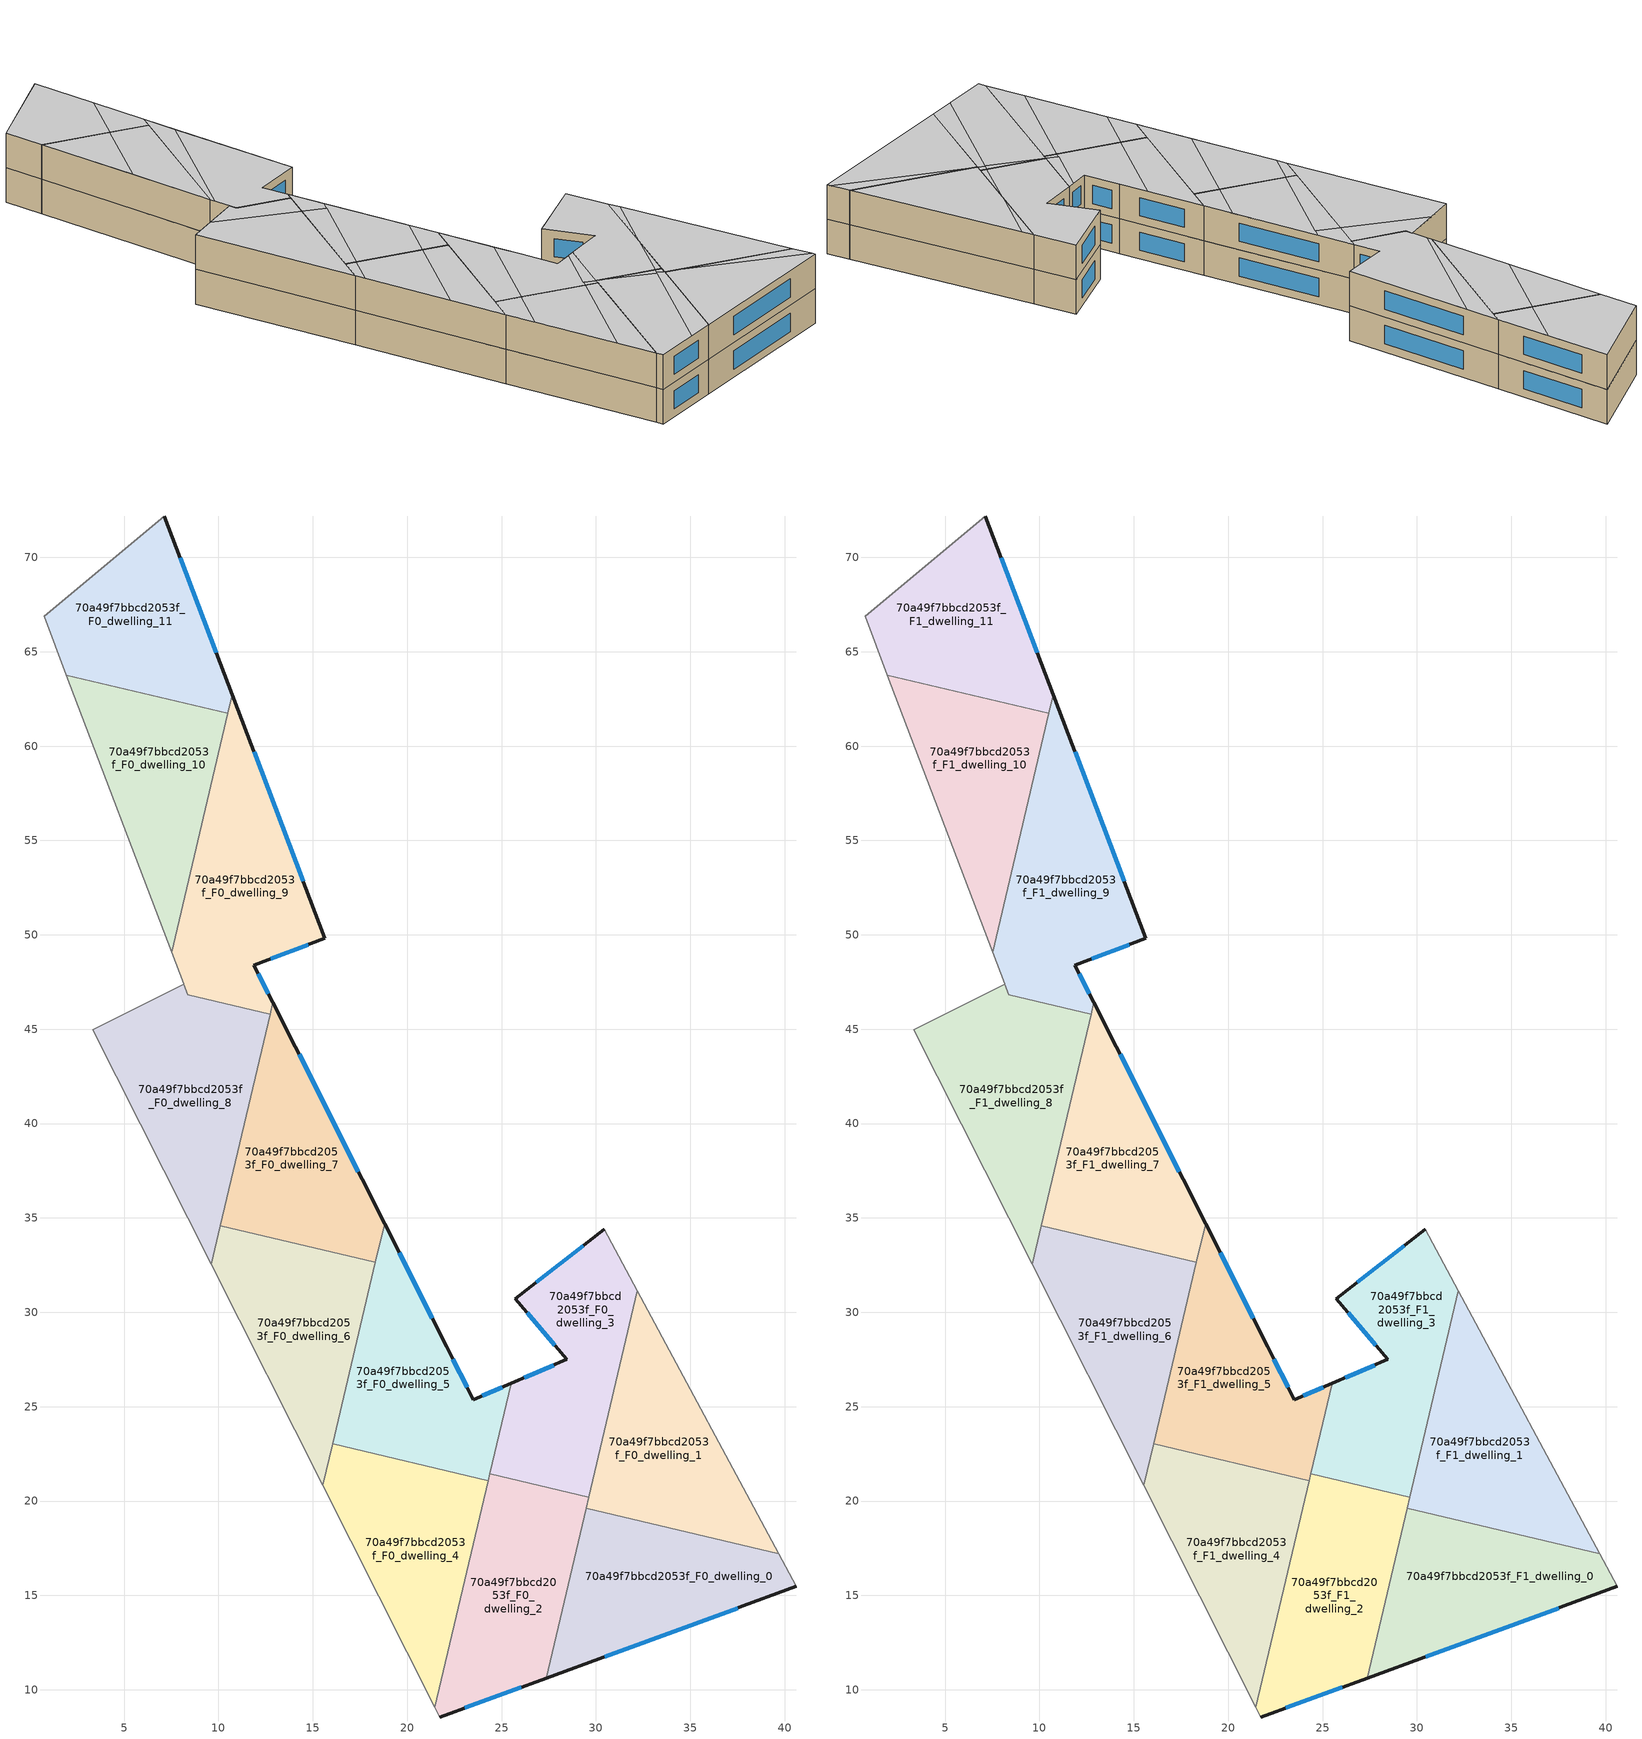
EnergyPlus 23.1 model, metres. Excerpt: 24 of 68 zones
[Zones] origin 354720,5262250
70a49f7bbcd2053f_F0_dwelling_0
 floor ground (EU_floor_Construction): 39.68,17.2 40.61,15.47 27.36,10.62 29.48,19.61 z0
 wall outside (EU_wall_Construction): 27.36,10.62 40.61,15.47 z0:3
 wall adiabatic (EU_wall_Construction): 40.61,15.47 39.68,17.2 z0:3
 wall to 70a49f7bbcd2053f_F0_dwelling_1 (EU_wall_Construction): 39.68,17.2 29.48,19.61 z0:3
 wall to 70a49f7bbcd2053f_F0_dwelling_2 (EU_wall_Construction): 29.48,19.61 27.36,10.62 z0:3
 window (EU_Window_Construction): 30.47,11.76 37.5,14.33 z0.7:2.3
70a49f7bbcd2053f_F0_dwelling_1
 floor ground (EU_floor_Construction): 32.2,31.14 39.68,17.2 29.48,19.61 z0
 wall adiabatic (EU_wall_Construction): 39.68,17.2 32.2,31.14 z0:3
 wall to 70a49f7bbcd2053f_F0_dwelling_3 (EU_wall_Construction): 32.2,31.14 29.62,20.2 z0:3
 wall to 70a49f7bbcd2053f_F0_dwelling_2 (EU_wall_Construction): 29.62,20.2 29.48,19.61 z0:3
70a49f7bbcd2053f_F0_dwelling_10
 floor ground (EU_floor_Construction): 10.5,61.75 7.52,49.08 1.95,63.76 z0
 wall to 70a49f7bbcd2053f_F0_dwelling_11 (EU_wall_Construction): 10.5,61.75 1.95,63.76 z0:3
 wall adiabatic (EU_wall_Construction): 1.95,63.76 7.52,49.08 z0:3
 wall to 70a49f7bbcd2053f_F0_dwelling_9 (EU_wall_Construction): 7.52,49.08 10.5,61.75 z0:3
70a49f7bbcd2053f_F0_dwelling_11
 floor ground (EU_floor_Construction): 7.13,72.19 10.73,62.72 10.5,61.75 1.95,63.76 0.77,66.87 z0
 wall outside (EU_wall_Construction): 10.73,62.72 7.13,72.19 z0:3
 wall adiabatic (EU_wall_Construction): 7.13,72.19 0.77,66.87 1.95,63.76 z0:3
 wall to 70a49f7bbcd2053f_F0_dwelling_9 (EU_wall_Construction): 10.5,61.75 10.73,62.72 z0:3
 window (EU_Window_Construction): 9.88,64.95 7.98,69.97 z0.7:2.3
70a49f7bbcd2053f_F0_dwelling_2
 floor ground (EU_floor_Construction): 29.62,20.2 27.36,10.62 21.73,8.56 21.46,9.08 24.38,21.44 z0
 wall outside (EU_wall_Construction): 21.73,8.56 27.36,10.62 z0:3
 wall adiabatic (EU_wall_Construction): 21.46,9.08 21.73,8.56 z0:3
 wall to 70a49f7bbcd2053f_F0_dwelling_3 (EU_wall_Construction): 29.62,20.2 24.38,21.44 z0:3
 wall to 70a49f7bbcd2053f_F0_dwelling_4 (EU_wall_Construction): 24.29,21.09 21.46,9.08 z0:3
 wall to 70a49f7bbcd2053f_F0_dwelling_5 (EU_wall_Construction): 24.38,21.44 24.29,21.09 z0:3
 window (EU_Window_Construction): 23.05,9.04 26.04,10.13 z0.7:2.3
70a49f7bbcd2053f_F0_dwelling_3
 floor ground (EU_floor_Construction): 30.45,34.39 32.2,31.14 29.62,20.2 24.38,21.44 25.51,26.24 28.45,27.5 25.72,30.73 z0
 wall outside (EU_wall_Construction): 30.45,34.39 25.72,30.73 28.45,27.5 25.51,26.24 z0:3
 wall adiabatic (EU_wall_Construction): 32.2,31.14 30.45,34.39 z0:3
 wall to 70a49f7bbcd2053f_F0_dwelling_5 (EU_wall_Construction): 25.51,26.24 24.38,21.44 z0:3
 window (EU_Window_Construction): 27.76,27.21 26.2,26.53 / 26.36,29.97 27.81,28.26 / 29.34,33.53 26.83,31.59 z0.7:2.3
70a49f7bbcd2053f_F0_dwelling_4
 floor ground (EU_floor_Construction): 24.29,21.09 21.46,9.08 15.53,20.83 16.05,23.03 z0
 wall to 70a49f7bbcd2053f_F0_dwelling_5 (EU_wall_Construction): 24.29,21.09 16.05,23.03 z0:3
 wall adiabatic (EU_wall_Construction): 15.53,20.83 21.46,9.08 z0:3
 wall to 70a49f7bbcd2053f_F0_dwelling_6 (EU_wall_Construction): 16.05,23.03 15.53,20.83 z0:3
70a49f7bbcd2053f_F0_dwelling_5
 floor ground (EU_floor_Construction): 18.8,34.7 22.1,28.16 23.5,25.37 25.51,26.24 24.29,21.09 16.05,23.03 z0
 wall outside (EU_wall_Construction): 25.51,26.24 23.5,25.37 22.1,28.16 18.8,34.7 z0:3
 wall to 70a49f7bbcd2053f_F0_dwelling_6 (EU_wall_Construction): 18.31,32.65 16.05,23.03 z0:3
 wall to 70a49f7bbcd2053f_F0_dwelling_7 (EU_wall_Construction): 18.8,34.7 18.31,32.65 z0:3
 window (EU_Window_Construction): 23.17,26.03 22.42,27.51 / 25.03,26.03 23.97,25.57 / 21.32,29.7 19.57,33.16 z0.7:2.3
70a49f7bbcd2053f_F0_dwelling_6
 floor ground (EU_floor_Construction): 18.31,32.65 15.53,20.83 9.61,32.55 10.09,34.59 z0
 wall to 70a49f7bbcd2053f_F0_dwelling_7 (EU_wall_Construction): 18.31,32.65 10.09,34.59 z0:3
 wall adiabatic (EU_wall_Construction): 9.61,32.55 15.53,20.83 z0:3
 wall to 70a49f7bbcd2053f_F0_dwelling_8 (EU_wall_Construction): 10.09,34.59 9.61,32.55 z0:3
70a49f7bbcd2053f_F0_dwelling_7
 floor ground (EU_floor_Construction): 12.88,46.42 18.8,34.7 18.31,32.65 10.09,34.59 z0
 wall outside (EU_wall_Construction): 18.8,34.7 12.88,46.42 z0:3
 wall to 70a49f7bbcd2053f_F0_dwelling_8 (EU_wall_Construction): 12.73,45.8 10.09,34.59 z0:3
 wall to 70a49f7bbcd2053f_F0_dwelling_9 (EU_wall_Construction): 12.88,46.42 12.73,45.8 z0:3
 window (EU_Window_Construction): 17.41,37.45 14.27,43.66 z0.7:2.3
70a49f7bbcd2053f_F0_dwelling_8
 floor ground (EU_floor_Construction): 12.73,45.8 9.61,32.55 3.33,44.98 8.16,47.39 8.37,46.83 z0
 wall adiabatic (EU_wall_Construction): 8.16,47.39 3.33,44.98 9.61,32.55 z0:3
 wall to 70a49f7bbcd2053f_F0_dwelling_9 (EU_wall_Construction): 8.37,46.83 8.16,47.39 / 12.73,45.8 8.38,46.83 z0:3
70a49f7bbcd2053f_F0_dwelling_9
 floor ground (EU_floor_Construction): 10.73,62.72 15.63,49.82 11.88,48.4 12.88,46.42 12.73,45.8 8.38,46.83 7.52,49.08 z0
 wall outside (EU_wall_Construction): 12.88,46.42 11.88,48.4 15.63,49.82 10.73,62.72 z0:3
 wall adiabatic (EU_wall_Construction): 7.52,49.08 8.16,47.4 z0:3
 window (EU_Window_Construction): 14.48,52.85 11.88,59.69 / 12.76,48.73 14.75,49.49 / 12.64,46.88 12.11,47.93 z0.7:2.3
70a49f7bbcd2053f_F1_dwelling_0
 floor to 70a49f7bbcd2053f_F0_dwelling_0 (EU_floor_Construction): 39.68,17.2 40.61,15.47 27.36,10.62 29.48,19.61 z3
 wall outside (EU_wall_Construction): 27.36,10.62 40.61,15.47 z3:6
 wall adiabatic (EU_wall_Construction): 40.61,15.47 39.68,17.2 z3:6
 wall to 70a49f7bbcd2053f_F1_dwelling_1 (EU_wall_Construction): 39.68,17.2 29.48,19.61 z3:6
 wall to 70a49f7bbcd2053f_F1_dwelling_2 (EU_wall_Construction): 29.48,19.61 27.36,10.62 z3:6
 window (EU_Window_Construction): 30.47,11.76 37.5,14.33 z3.7:5.3
 ceiling to 70a49f7bbcd2053f_F2_dwelling_0 (EU_floor_Construction): 40.61,15.47 40.5,15.69 30.15,19.45 29.48,19.61 27.36,10.62 z6
 ceiling to 70a49f7bbcd2053f_F2_dwelling_1 (EU_floor_Construction): 40.5,15.69 39.68,17.2 30.15,19.45 z6
70a49f7bbcd2053f_F1_dwelling_1
 floor to 70a49f7bbcd2053f_F0_dwelling_1 (EU_floor_Construction): 32.2,31.14 39.68,17.2 29.48,19.61 z3
 wall adiabatic (EU_wall_Construction): 39.68,17.2 32.2,31.14 z3:6
 wall to 70a49f7bbcd2053f_F1_dwelling_3 (EU_wall_Construction): 32.2,31.14 29.62,20.2 z3:6
 wall to 70a49f7bbcd2053f_F1_dwelling_2 (EU_wall_Construction): 29.62,20.2 29.48,19.61 z3:6
 ceiling to 70a49f7bbcd2053f_F2_dwelling_1 (EU_floor_Construction): 39.68,17.2 32.68,30.24 30.7,24.79 29.5,19.69 30.15,19.45 z6
 ceiling adiabatic (EU_roof_Construction): 30.7,24.79 32.68,30.24 32.2,31.14 z6
 ceiling to 70a49f7bbcd2053f_F2_dwelling_0 (EU_floor_Construction): 30.15,19.45 29.5,19.69 29.48,19.61 z6
70a49f7bbcd2053f_F1_dwelling_10
 floor to 70a49f7bbcd2053f_F0_dwelling_10 (EU_floor_Construction): 10.5,61.75 7.52,49.08 1.95,63.76 z3
 wall to 70a49f7bbcd2053f_F1_dwelling_11 (EU_wall_Construction): 10.5,61.75 1.95,63.76 z3:6
 wall adiabatic (EU_wall_Construction): 1.95,63.76 7.52,49.08 z3:6
 wall to 70a49f7bbcd2053f_F1_dwelling_9 (EU_wall_Construction): 7.52,49.08 10.5,61.75 z3:6
 ceiling to 70a49f7bbcd2053f_F2_dwelling_9 (EU_floor_Construction): 7.52,49.08 10.5,61.75 7.39,62.48 4.97,55.8 z6
 ceiling to 70a49f7bbcd2053f_F2_dwelling_10 (EU_floor_Construction): 4.97,55.8 7.39,62.48 1.95,63.76 z6
70a49f7bbcd2053f_F1_dwelling_11
 floor to 70a49f7bbcd2053f_F0_dwelling_11 (EU_floor_Construction): 7.13,72.19 10.73,62.72 10.5,61.75 1.95,63.76 0.77,66.87 z3
 wall outside (EU_wall_Construction): 10.73,62.72 7.13,72.19 z3:6
 wall adiabatic (EU_wall_Construction): 7.13,72.19 0.77,66.87 1.95,63.76 z3:6
 wall to 70a49f7bbcd2053f_F1_dwelling_9 (EU_wall_Construction): 10.5,61.75 10.73,62.72 z3:6
 window (EU_Window_Construction): 9.88,64.95 7.98,69.97 z3.7:5.3
 ceiling to 70a49f7bbcd2053f_F2_dwelling_10 (EU_floor_Construction): 7.39,62.48 9.07,67.1 7.13,72.19 0.77,66.87 1.95,63.76 z6
 ceiling to 70a49f7bbcd2053f_F2_dwelling_9 (EU_floor_Construction): 10.5,61.75 10.73,62.72 9.07,67.1 7.39,62.48 z6
70a49f7bbcd2053f_F1_dwelling_2
 floor to 70a49f7bbcd2053f_F0_dwelling_2 (EU_floor_Construction): 29.62,20.2 27.36,10.62 21.73,8.56 21.46,9.08 24.38,21.44 z3
 wall outside (EU_wall_Construction): 21.73,8.56 27.36,10.62 z3:6
 wall adiabatic (EU_wall_Construction): 21.46,9.08 21.73,8.56 z3:6
 wall to 70a49f7bbcd2053f_F1_dwelling_3 (EU_wall_Construction): 29.62,20.2 24.38,21.44 z3:6
 wall to 70a49f7bbcd2053f_F1_dwelling_4 (EU_wall_Construction): 24.29,21.09 21.46,9.08 z3:6
 wall to 70a49f7bbcd2053f_F1_dwelling_5 (EU_wall_Construction): 24.38,21.44 24.29,21.09 z3:6
 window (EU_Window_Construction): 23.05,9.04 26.04,10.13 z3.7:5.3
 ceiling to 70a49f7bbcd2053f_F2_dwelling_2 (EU_floor_Construction): 25.28,9.86 28.89,19.8 24.39,21.44 24.38,21.44 21.46,9.08 21.73,8.56 21.83,8.59 z6
 ceiling to 70a49f7bbcd2053f_F2_dwelling_0 (EU_floor_Construction): 27.36,10.62 29.5,19.69 28.92,19.9 28.89,19.8 25.28,9.86 z6
 ceiling to 70a49f7bbcd2053f_F2_dwelling_1 (EU_floor_Construction): 29.5,19.69 29.62,20.2 29.08,20.33 28.92,19.9 z6
 ceiling to 70a49f7bbcd2053f_F2_dwelling_3 (EU_floor_Construction): 28.92,19.9 29.08,20.33 24.39,21.44 28.89,19.8 z6
70a49f7bbcd2053f_F1_dwelling_3
 floor to 70a49f7bbcd2053f_F0_dwelling_3 (EU_floor_Construction): 30.45,34.39 32.2,31.14 29.62,20.2 24.38,21.44 25.51,26.24 28.45,27.5 25.72,30.73 z3
 wall outside (EU_wall_Construction): 30.45,34.39 25.72,30.73 28.45,27.5 25.51,26.24 z3:6
 wall adiabatic (EU_wall_Construction): 32.2,31.14 30.45,34.39 z3:6
 wall to 70a49f7bbcd2053f_F1_dwelling_5 (EU_wall_Construction): 25.51,26.24 24.38,21.44 z3:6
 window (EU_Window_Construction): 27.76,27.21 26.2,26.53 / 26.36,29.97 27.81,28.26 / 29.34,33.53 26.83,31.59 z3.7:5.3
 ceiling to 70a49f7bbcd2053f_F2_dwelling_3 (EU_floor_Construction): 29.08,20.33 30.7,24.79 32.2,31.14 30.45,34.39 25.72,30.73 28.45,27.5 25.51,26.24 24.38,21.44 24.39,21.44 z6
 ceiling to 70a49f7bbcd2053f_F2_dwelling_1 (EU_floor_Construction): 29.62,20.2 30.7,24.79 29.08,20.33 z6
70a49f7bbcd2053f_F1_dwelling_4
 floor to 70a49f7bbcd2053f_F0_dwelling_4 (EU_floor_Construction): 24.29,21.09 21.46,9.08 15.53,20.83 16.05,23.03 z3
 wall to 70a49f7bbcd2053f_F1_dwelling_5 (EU_wall_Construction): 24.29,21.09 16.05,23.03 z3:6
 wall adiabatic (EU_wall_Construction): 15.53,20.83 21.46,9.08 z3:6
 wall to 70a49f7bbcd2053f_F1_dwelling_6 (EU_wall_Construction): 16.05,23.03 15.53,20.83 z3:6
 ceiling to 70a49f7bbcd2053f_F2_dwelling_4 (EU_floor_Construction): 19.91,12.15 23.25,21.33 18.13,22.54 16.68,18.55 z6
 ceiling to 70a49f7bbcd2053f_F2_dwelling_2 (EU_floor_Construction): 21.46,9.08 24.29,21.09 23.25,21.33 19.91,12.15 z6
 ceiling to 70a49f7bbcd2053f_F2_dwelling_5 (EU_floor_Construction): 16.68,18.55 18.13,22.54 16.05,23.03 15.53,20.83 z6
70a49f7bbcd2053f_F1_dwelling_5
 floor to 70a49f7bbcd2053f_F0_dwelling_5 (EU_floor_Construction): 18.8,34.7 22.1,28.16 23.5,25.37 25.51,26.24 24.29,21.09 16.05,23.03 z3
 wall outside (EU_wall_Construction): 25.51,26.24 23.5,25.37 22.1,28.16 18.8,34.7 z3:6
 wall to 70a49f7bbcd2053f_F1_dwelling_6 (EU_wall_Construction): 18.31,32.65 16.05,23.03 z3:6
 wall to 70a49f7bbcd2053f_F1_dwelling_7 (EU_wall_Construction): 18.8,34.7 18.31,32.65 z3:6
 window (EU_Window_Construction): 23.17,26.03 22.42,27.51 / 25.03,26.03 23.97,25.57 / 21.32,29.7 19.57,33.16 z3.7:5.3
 ceiling to 70a49f7bbcd2053f_F2_dwelling_5 (EU_floor_Construction): 18.13,22.54 20.98,30.38 18.8,34.7 16.05,23.03 z6
 ceiling to 70a49f7bbcd2053f_F2_dwelling_3 (EU_floor_Construction): 24.38,21.44 25.51,26.24 24.94,25.99 23.41,21.79 z6
 ceiling to 70a49f7bbcd2053f_F2_dwelling_4 (EU_floor_Construction): 23.25,21.33 24.94,25.99 23.5,25.37 22.1,28.16 20.98,30.38 18.13,22.54 z6
 ceiling to 70a49f7bbcd2053f_F2_dwelling_2 (EU_floor_Construction): 24.29,21.09 24.38,21.44 23.41,21.79 23.25,21.33 z6
70a49f7bbcd2053f_F1_dwelling_6
 floor to 70a49f7bbcd2053f_F0_dwelling_6 (EU_floor_Construction): 18.31,32.65 15.53,20.83 9.61,32.55 10.09,34.59 z3
 wall to 70a49f7bbcd2053f_F1_dwelling_7 (EU_wall_Construction): 18.31,32.65 10.09,34.59 z3:6
 wall adiabatic (EU_wall_Construction): 9.61,32.55 15.53,20.83 z3:6
 wall to 70a49f7bbcd2053f_F1_dwelling_8 (EU_wall_Construction): 10.09,34.59 9.61,32.55 z3:6
 ceiling to 70a49f7bbcd2053f_F2_dwelling_6 (EU_floor_Construction): 13.35,25.15 16.25,33.14 10.97,34.38 10.01,31.74 z6
 ceiling to 70a49f7bbcd2053f_F2_dwelling_5 (EU_floor_Construction): 15.53,20.83 18.31,32.65 16.25,33.14 13.35,25.15 z6
 ceiling to 70a49f7bbcd2053f_F2_dwelling_7 (EU_floor_Construction): 10.01,31.74 10.97,34.38 10.09,34.59 9.61,32.55 z6
70a49f7bbcd2053f_F1_dwelling_7
 floor to 70a49f7bbcd2053f_F0_dwelling_7 (EU_floor_Construction): 12.88,46.42 18.8,34.7 18.31,32.65 10.09,34.59 z3
 wall outside (EU_wall_Construction): 18.8,34.7 12.88,46.42 z3:6
 wall to 70a49f7bbcd2053f_F1_dwelling_8 (EU_wall_Construction): 12.73,45.8 10.09,34.59 z3:6
 wall to 70a49f7bbcd2053f_F1_dwelling_9 (EU_wall_Construction): 12.88,46.42 12.73,45.8 z3:6
 window (EU_Window_Construction): 17.41,37.45 14.27,43.66 z3.7:5.3
 ceiling to 70a49f7bbcd2053f_F2_dwelling_7 (EU_floor_Construction): 10.97,34.38 14.06,42.88 12.2,43.55 10.09,34.59 z6
 ceiling to 70a49f7bbcd2053f_F2_dwelling_6 (EU_floor_Construction): 16.25,33.14 17.64,36.98 14.31,43.58 10.97,34.38 z6
 ceiling to 70a49f7bbcd2053f_F2_dwelling_8 (EU_floor_Construction): 14.06,42.88 14.31,43.58 12.88,46.42 12.2,43.55 z6
 ceiling to 70a49f7bbcd2053f_F2_dwelling_5 (EU_floor_Construction): 18.31,32.65 18.8,34.7 17.64,36.98 16.25,33.14 z6
70a49f7bbcd2053f_F1_dwelling_8
 floor to 70a49f7bbcd2053f_F0_dwelling_8 (EU_floor_Construction): 12.73,45.8 9.61,32.55 3.33,44.98 8.16,47.39 8.37,46.83 z3
 wall adiabatic (EU_wall_Construction): 8.16,47.39 3.33,44.98 9.61,32.55 z3:6
 wall to 70a49f7bbcd2053f_F1_dwelling_9 (EU_wall_Construction): 8.37,46.83 8.16,47.39 / 12.73,45.8 8.38,46.83 z3:6
 ceiling to 70a49f7bbcd2053f_F2_dwelling_8 (EU_floor_Construction): 12.2,43.55 12.73,45.8 8.37,46.83 8.16,47.39 5.41,46.02 z6
 ceiling to 70a49f7bbcd2053f_F2_dwelling_7 (EU_floor_Construction): 9.61,32.55 12.2,43.55 5.41,46.02 3.33,44.98 z6
70a49f7bbcd2053f_F1_dwelling_9
 floor to 70a49f7bbcd2053f_F0_dwelling_9 (EU_floor_Construction): 10.73,62.72 15.63,49.82 11.88,48.4 12.88,46.42 12.73,45.8 8.37,46.83 8.16,47.4 7.52,49.08 z3
 wall outside (EU_wall_Construction): 12.88,46.42 11.88,48.4 15.63,49.82 10.73,62.72 z3:6
 wall adiabatic (EU_wall_Construction): 7.52,49.08 8.16,47.4 z3:6
 window (EU_Window_Construction): 14.48,52.85 11.88,59.69 / 12.76,48.73 14.75,49.49 / 12.64,46.88 12.11,47.93 z3.7:5.3
 ceiling to 70a49f7bbcd2053f_F2_dwelling_8 (EU_floor_Construction): 12.88,46.42 11.88,48.4 15.63,49.82 11.78,59.97 7.67,48.67 8.37,46.83 12.73,45.8 z6
 ceiling to 70a49f7bbcd2053f_F2_dwelling_9 (EU_floor_Construction): 7.67,48.67 11.78,59.97 10.73,62.72 7.52,49.08 z6
[Building]
EU S2 Campaign: North Axis=0; Terrain=City; Solar Distribution=FullExterior
[Site:Location]
Budapest.Ferenc.Liszt.Intl.AP: Latitude=47.437; Longitude=19.256; Time Zone=1; Elevation=185
[SizingPeriod:WeatherFileDays]
AnnualSizingPeriod: Begin Month=1; Begin Day of Month=1; End Month=12; End Day of Month=31; Day of Week for Start Day=Monday; Use Weather File Daylight Saving Period=No; Use Weather File Rain and Snow Indicators=No
[MATERIAL]
EU_InternalMass_Material: Roughness=MediumRough; Thickness=0.1; Conductivity=1; Density=1800; Specific Heat=900; Thermal Absorptance=0.9; Solar Absorptance=0.7; Visible Absorptance=0.7
[MATERIAL:NOMASS] Roughness=MediumRough; Thermal Absorptance=0.9; Solar Absorptance=0.7; Visible Absorptance=0.7
Name | Thermal Resistance
EU_wall_NoMass | 0.832559
EU_roof_NoMass | 1.39638
EU_floor_NoMass | 0.872794
[WINDOWMATERIAL:SIMPLEGLAZINGSYSTEM]
EU_Window_SimpleGlazing: UFactor=2.79869; Solar Heat Gain Coefficient=0.75; Visible Transmittance=0.75
[CONSTRUCTION]
EU_wall_Construction: EU_wall_NoMass
EU_roof_Construction: EU_roof_NoMass
EU_floor_Construction: EU_floor_NoMass
EU_Window_Construction: EU_Window_SimpleGlazing
EU_InternalMass_Construction: EU_InternalMass_Material
[ZONE] Type=1; Multiplier=1; Ceiling Height=autocalculate; Floor Area=autocalculate; Part of Total Floor Area=Yes
Name | Volume
70a49f7bbcd2053f_F0_dwelling_0; 70a49f7bbcd2053f_F1_dwelling_0 | 186.454
70a49f7bbcd2053f_F0_dwelling_1; 70a49f7bbcd2053f_F1_dwelling_1 | 186.41
70a49f7bbcd2053f_F0_dwelling_10; 70a49f7bbcd2053f_F1_dwelling_10 | 171.517
70a49f7bbcd2053f_F0_dwelling_11; 70a49f7bbcd2053f_F1_dwelling_11 | 171.504
70a49f7bbcd2053f_F0_dwelling_2; 70a49f7bbcd2053f_F1_dwelling_2 | 187.445
70a49f7bbcd2053f_F0_dwelling_3; 70a49f7bbcd2053f_F1_dwelling_3 | 187.424
70a49f7bbcd2053f_F0_dwelling_4; 70a49f7bbcd2053f_F1_dwelling_4 | 185.422
70a49f7bbcd2053f_F0_dwelling_5; 70a49f7bbcd2053f_F1_dwelling_5 | 185.415
70a49f7bbcd2053f_F0_dwelling_6; 70a49f7bbcd2053f_F1_dwelling_6 | 180.577
70a49f7bbcd2053f_F0_dwelling_7; 70a49f7bbcd2053f_F1_dwelling_7 | 180.609
70a49f7bbcd2053f_F0_dwelling_8; 70a49f7bbcd2053f_F1_dwelling_8 | 207.885
70a49f7bbcd2053f_F0_dwelling_9 | 206.482
70a49f7bbcd2053f_F1_dwelling_9 | 206.502
[INTERNALMASS] Construction=EU_InternalMass_Construction
Name | Zone or ZoneList | Surface Area
70a49f7bbcd2053f_F0_dwelling_0_EU_InternalMass | 70a49f7bbcd2053f_F0_dwelling_0 | 62.1493
70a49f7bbcd2053f_F0_dwelling_1_EU_InternalMass | 70a49f7bbcd2053f_F0_dwelling_1 | 62.1409
70a49f7bbcd2053f_F0_dwelling_2_EU_InternalMass | 70a49f7bbcd2053f_F0_dwelling_2 | 62.4812
70a49f7bbcd2053f_F0_dwelling_3_EU_InternalMass | 70a49f7bbcd2053f_F0_dwelling_3 | 62.474
70a49f7bbcd2053f_F0_dwelling_4_EU_InternalMass | 70a49f7bbcd2053f_F0_dwelling_4 | 61.804
70a49f7bbcd2053f_F0_dwelling_5_EU_InternalMass | 70a49f7bbcd2053f_F0_dwelling_5 | 61.8048
70a49f7bbcd2053f_F0_dwelling_6_EU_InternalMass | 70a49f7bbcd2053f_F0_dwelling_6 | 60.1925
70a49f7bbcd2053f_F0_dwelling_7_EU_InternalMass | 70a49f7bbcd2053f_F0_dwelling_7 | 60.1997
70a49f7bbcd2053f_F0_dwelling_8_EU_InternalMass | 70a49f7bbcd2053f_F0_dwelling_8 | 69.2953
70a49f7bbcd2053f_F0_dwelling_9_EU_InternalMass | 70a49f7bbcd2053f_F0_dwelling_9 | 68.8313
70a49f7bbcd2053f_F0_dwelling_10_EU_InternalMass | 70a49f7bbcd2053f_F0_dwelling_10 | 57.1684
70a49f7bbcd2053f_F0_dwelling_11_EU_InternalMass | 70a49f7bbcd2053f_F0_dwelling_11 | 57.1655
70a49f7bbcd2053f_F1_dwelling_0_EU_InternalMass | 70a49f7bbcd2053f_F1_dwelling_0 | 62.1493
70a49f7bbcd2053f_F1_dwelling_1_EU_InternalMass | 70a49f7bbcd2053f_F1_dwelling_1 | 62.1409
70a49f7bbcd2053f_F1_dwelling_2_EU_InternalMass | 70a49f7bbcd2053f_F1_dwelling_2 | 62.4812
70a49f7bbcd2053f_F1_dwelling_3_EU_InternalMass | 70a49f7bbcd2053f_F1_dwelling_3 | 62.474
70a49f7bbcd2053f_F1_dwelling_4_EU_InternalMass | 70a49f7bbcd2053f_F1_dwelling_4 | 61.804
70a49f7bbcd2053f_F1_dwelling_5_EU_InternalMass | 70a49f7bbcd2053f_F1_dwelling_5 | 61.8048
70a49f7bbcd2053f_F1_dwelling_6_EU_InternalMass | 70a49f7bbcd2053f_F1_dwelling_6 | 60.1925
70a49f7bbcd2053f_F1_dwelling_7_EU_InternalMass | 70a49f7bbcd2053f_F1_dwelling_7 | 60.1997
70a49f7bbcd2053f_F1_dwelling_8_EU_InternalMass | 70a49f7bbcd2053f_F1_dwelling_8 | 69.2953
70a49f7bbcd2053f_F1_dwelling_9_EU_InternalMass | 70a49f7bbcd2053f_F1_dwelling_9 | 68.8313
70a49f7bbcd2053f_F1_dwelling_10_EU_InternalMass | 70a49f7bbcd2053f_F1_dwelling_10 | 57.1684
70a49f7bbcd2053f_F1_dwelling_11_EU_InternalMass | 70a49f7bbcd2053f_F1_dwelling_11 | 57.1655
[OTHEREQUIPMENT] Fuel Type=Electricity; Design Level Calculation Method=Watts/Area; Power per Zone Floor Area=1; Fraction Latent=0; Fraction Radiant=0; Fraction Lost=0; Carbon Dioxide Generation Rate=0; EndUse Subcategory=EU_Step8_InternalGains
Name | Zone or ZoneList or Space or SpaceList | Schedule
EU_Step8_InternalGain_70a49f7bbcd2053f_F0_dwelling_0_f000 | 70a49f7bbcd2053f_F0_dwelling_0 | EU_Step8_GainSchedule_70a49f7bbcd2053f_F0_dwelling_0_f000
EU_Step8_InternalGain_70a49f7bbcd2053f_F0_dwelling_1_f000 | 70a49f7bbcd2053f_F0_dwelling_1 | EU_Step8_GainSchedule_70a49f7bbcd2053f_F0_dwelling_1_f000
EU_Step8_InternalGain_70a49f7bbcd2053f_F0_dwelling_2_f000 | 70a49f7bbcd2053f_F0_dwelling_2 | EU_Step8_GainSchedule_70a49f7bbcd2053f_F0_dwelling_2_f000
EU_Step8_InternalGain_70a49f7bbcd2053f_F0_dwelling_3_f000 | 70a49f7bbcd2053f_F0_dwelling_3 | EU_Step8_GainSchedule_70a49f7bbcd2053f_F0_dwelling_3_f000
EU_Step8_InternalGain_70a49f7bbcd2053f_F0_dwelling_4_f000 | 70a49f7bbcd2053f_F0_dwelling_4 | EU_Step8_GainSchedule_70a49f7bbcd2053f_F0_dwelling_4_f000
EU_Step8_InternalGain_70a49f7bbcd2053f_F0_dwelling_5_f000 | 70a49f7bbcd2053f_F0_dwelling_5 | EU_Step8_GainSchedule_70a49f7bbcd2053f_F0_dwelling_5_f000
EU_Step8_InternalGain_70a49f7bbcd2053f_F0_dwelling_6_f000 | 70a49f7bbcd2053f_F0_dwelling_6 | EU_Step8_GainSchedule_70a49f7bbcd2053f_F0_dwelling_6_f000
EU_Step8_InternalGain_70a49f7bbcd2053f_F0_dwelling_7_f000 | 70a49f7bbcd2053f_F0_dwelling_7 | EU_Step8_GainSchedule_70a49f7bbcd2053f_F0_dwelling_7_f000
EU_Step8_InternalGain_70a49f7bbcd2053f_F0_dwelling_8_f000 | 70a49f7bbcd2053f_F0_dwelling_8 | EU_Step8_GainSchedule_70a49f7bbcd2053f_F0_dwelling_8_f000
EU_Step8_InternalGain_70a49f7bbcd2053f_F0_dwelling_9_f000 | 70a49f7bbcd2053f_F0_dwelling_9 | EU_Step8_GainSchedule_70a49f7bbcd2053f_F0_dwelling_9_f000
EU_Step8_InternalGain_70a49f7bbcd2053f_F0_dwelling_10_f000 | 70a49f7bbcd2053f_F0_dwelling_10 | EU_Step8_GainSchedule_70a49f7bbcd2053f_F0_dwelling_10_f000
EU_Step8_InternalGain_70a49f7bbcd2053f_F0_dwelling_11_f000 | 70a49f7bbcd2053f_F0_dwelling_11 | EU_Step8_GainSchedule_70a49f7bbcd2053f_F0_dwelling_11_f000
EU_Step8_InternalGain_70a49f7bbcd2053f_F1_dwelling_0_f000 | 70a49f7bbcd2053f_F1_dwelling_0 | EU_Step8_GainSchedule_70a49f7bbcd2053f_F1_dwelling_0_f000
EU_Step8_InternalGain_70a49f7bbcd2053f_F1_dwelling_1_f000 | 70a49f7bbcd2053f_F1_dwelling_1 | EU_Step8_GainSchedule_70a49f7bbcd2053f_F1_dwelling_1_f000
EU_Step8_InternalGain_70a49f7bbcd2053f_F1_dwelling_2_f000 | 70a49f7bbcd2053f_F1_dwelling_2 | EU_Step8_GainSchedule_70a49f7bbcd2053f_F1_dwelling_2_f000
EU_Step8_InternalGain_70a49f7bbcd2053f_F1_dwelling_3_f000 | 70a49f7bbcd2053f_F1_dwelling_3 | EU_Step8_GainSchedule_70a49f7bbcd2053f_F1_dwelling_3_f000
EU_Step8_InternalGain_70a49f7bbcd2053f_F1_dwelling_4_f000 | 70a49f7bbcd2053f_F1_dwelling_4 | EU_Step8_GainSchedule_70a49f7bbcd2053f_F1_dwelling_4_f000
EU_Step8_InternalGain_70a49f7bbcd2053f_F1_dwelling_5_f000 | 70a49f7bbcd2053f_F1_dwelling_5 | EU_Step8_GainSchedule_70a49f7bbcd2053f_F1_dwelling_5_f000
EU_Step8_InternalGain_70a49f7bbcd2053f_F1_dwelling_6_f000 | 70a49f7bbcd2053f_F1_dwelling_6 | EU_Step8_GainSchedule_70a49f7bbcd2053f_F1_dwelling_6_f000
EU_Step8_InternalGain_70a49f7bbcd2053f_F1_dwelling_7_f000 | 70a49f7bbcd2053f_F1_dwelling_7 | EU_Step8_GainSchedule_70a49f7bbcd2053f_F1_dwelling_7_f000
EU_Step8_InternalGain_70a49f7bbcd2053f_F1_dwelling_8_f000 | 70a49f7bbcd2053f_F1_dwelling_8 | EU_Step8_GainSchedule_70a49f7bbcd2053f_F1_dwelling_8_f000
EU_Step8_InternalGain_70a49f7bbcd2053f_F1_dwelling_9_f000 | 70a49f7bbcd2053f_F1_dwelling_9 | EU_Step8_GainSchedule_70a49f7bbcd2053f_F1_dwelling_9_f000
EU_Step8_InternalGain_70a49f7bbcd2053f_F1_dwelling_10_f000 | 70a49f7bbcd2053f_F1_dwelling_10 | EU_Step8_GainSchedule_70a49f7bbcd2053f_F1_dwelling_10_f000
EU_Step8_InternalGain_70a49f7bbcd2053f_F1_dwelling_11_f000 | 70a49f7bbcd2053f_F1_dwelling_11 | EU_Step8_GainSchedule_70a49f7bbcd2053f_F1_dwelling_11_f000
[ZONEVENTILATION:DESIGNFLOWRATE] Schedule=EU_AlwaysOn; Design Flow Rate Calculation Method=AirChanges/Hour; Air Changes per Hour=0.475469; Ventilation Type=Natural; Fan Pressure Rise=0; Fan Total Efficiency=1; Constant Term Coefficient=1; Temperature Term Coefficient=0; Velocity Term Coefficient=0; Velocity Squared Term Coefficient=0; Minimum Indoor Temperature=-100; Maximum Indoor Temperature=100; Delta Temperature=-100; Minimum Outdoor Temperature=-100; Maximum Outdoor Temperature=100; Maximum Wind Speed=40
Name | Zone or ZoneList or Space or SpaceList
EU_ConstantAir_70a49f7bbcd2053f_F0_dwelling_0 | 70a49f7bbcd2053f_F0_dwelling_0
EU_ConstantAir_70a49f7bbcd2053f_F0_dwelling_1 | 70a49f7bbcd2053f_F0_dwelling_1
EU_ConstantAir_70a49f7bbcd2053f_F0_dwelling_2 | 70a49f7bbcd2053f_F0_dwelling_2
EU_ConstantAir_70a49f7bbcd2053f_F0_dwelling_3 | 70a49f7bbcd2053f_F0_dwelling_3
EU_ConstantAir_70a49f7bbcd2053f_F0_dwelling_4 | 70a49f7bbcd2053f_F0_dwelling_4
EU_ConstantAir_70a49f7bbcd2053f_F0_dwelling_5 | 70a49f7bbcd2053f_F0_dwelling_5
EU_ConstantAir_70a49f7bbcd2053f_F0_dwelling_6 | 70a49f7bbcd2053f_F0_dwelling_6
EU_ConstantAir_70a49f7bbcd2053f_F0_dwelling_7 | 70a49f7bbcd2053f_F0_dwelling_7
EU_ConstantAir_70a49f7bbcd2053f_F0_dwelling_8 | 70a49f7bbcd2053f_F0_dwelling_8
EU_ConstantAir_70a49f7bbcd2053f_F0_dwelling_9 | 70a49f7bbcd2053f_F0_dwelling_9
EU_ConstantAir_70a49f7bbcd2053f_F0_dwelling_10 | 70a49f7bbcd2053f_F0_dwelling_10
EU_ConstantAir_70a49f7bbcd2053f_F0_dwelling_11 | 70a49f7bbcd2053f_F0_dwelling_11
EU_ConstantAir_70a49f7bbcd2053f_F1_dwelling_0 | 70a49f7bbcd2053f_F1_dwelling_0
EU_ConstantAir_70a49f7bbcd2053f_F1_dwelling_1 | 70a49f7bbcd2053f_F1_dwelling_1
EU_ConstantAir_70a49f7bbcd2053f_F1_dwelling_2 | 70a49f7bbcd2053f_F1_dwelling_2
EU_ConstantAir_70a49f7bbcd2053f_F1_dwelling_3 | 70a49f7bbcd2053f_F1_dwelling_3
EU_ConstantAir_70a49f7bbcd2053f_F1_dwelling_4 | 70a49f7bbcd2053f_F1_dwelling_4
EU_ConstantAir_70a49f7bbcd2053f_F1_dwelling_5 | 70a49f7bbcd2053f_F1_dwelling_5
EU_ConstantAir_70a49f7bbcd2053f_F1_dwelling_6 | 70a49f7bbcd2053f_F1_dwelling_6
EU_ConstantAir_70a49f7bbcd2053f_F1_dwelling_7 | 70a49f7bbcd2053f_F1_dwelling_7
EU_ConstantAir_70a49f7bbcd2053f_F1_dwelling_8 | 70a49f7bbcd2053f_F1_dwelling_8
EU_ConstantAir_70a49f7bbcd2053f_F1_dwelling_9 | 70a49f7bbcd2053f_F1_dwelling_9
EU_ConstantAir_70a49f7bbcd2053f_F1_dwelling_10 | 70a49f7bbcd2053f_F1_dwelling_10
EU_ConstantAir_70a49f7bbcd2053f_F1_dwelling_11 | 70a49f7bbcd2053f_F1_dwelling_11
[HVACTEMPLATE:THERMOSTAT] Constant Heating Setpoint=20; Constant Cooling Setpoint=50
EU_HeatOnly_70a49f7bbcd2053f_F0_dwelling_0; EU_HeatOnly_70a49f7bbcd2053f_F0_dwelling_1; EU_HeatOnly_70a49f7bbcd2053f_F0_dwelling_2; EU_HeatOnly_70a49f7bbcd2053f_F0_dwelling_3; EU_HeatOnly_70a49f7bbcd2053f_F0_dwelling_4; EU_HeatOnly_70a49f7bbcd2053f_F0_dwelling_5; EU_HeatOnly_70a49f7bbcd2053f_F0_dwelling_6; EU_HeatOnly_70a49f7bbcd2053f_F0_dwelling_7; EU_HeatOnly_70a49f7bbcd2053f_F0_dwelling_8; EU_HeatOnly_70a49f7bbcd2053f_F0_dwelling_9; EU_HeatOnly_70a49f7bbcd2053f_F0_dwelling_10; EU_HeatOnly_70a49f7bbcd2053f_F0_dwelling_11; EU_HeatOnly_70a49f7bbcd2053f_F1_dwelling_0; EU_HeatOnly_70a49f7bbcd2053f_F1_dwelling_1; EU_HeatOnly_70a49f7bbcd2053f_F1_dwelling_2; EU_HeatOnly_70a49f7bbcd2053f_F1_dwelling_3; EU_HeatOnly_70a49f7bbcd2053f_F1_dwelling_4; EU_HeatOnly_70a49f7bbcd2053f_F1_dwelling_5; EU_HeatOnly_70a49f7bbcd2053f_F1_dwelling_6; EU_HeatOnly_70a49f7bbcd2053f_F1_dwelling_7; EU_HeatOnly_70a49f7bbcd2053f_F1_dwelling_8; EU_HeatOnly_70a49f7bbcd2053f_F1_dwelling_9; EU_HeatOnly_70a49f7bbcd2053f_F1_dwelling_10; EU_HeatOnly_70a49f7bbcd2053f_F1_dwelling_11; EU_HeatOnly_70a49f7bbcd2053f_F2_dwelling_0; EU_HeatOnly_70a49f7bbcd2053f_F2_dwelling_1; EU_HeatOnly_70a49f7bbcd2053f_F2_dwelling_2; EU_HeatOnly_70a49f7bbcd2053f_F2_dwelling_3; EU_HeatOnly_70a49f7bbcd2053f_F2_dwelling_4; EU_HeatOnly_70a49f7bbcd2053f_F2_dwelling_5; EU_HeatOnly_70a49f7bbcd2053f_F2_dwelling_6; EU_HeatOnly_70a49f7bbcd2053f_F2_dwelling_7; EU_HeatOnly_70a49f7bbcd2053f_F2_dwelling_8; EU_HeatOnly_70a49f7bbcd2053f_F2_dwelling_9; EU_HeatOnly_70a49f7bbcd2053f_F2_dwelling_10; EU_HeatOnly_70a49f7bbcd2053f_F3_dwelling_0; EU_HeatOnly_70a49f7bbcd2053f_F3_dwelling_1; EU_HeatOnly_70a49f7bbcd2053f_F3_dwelling_2; EU_HeatOnly_70a49f7bbcd2053f_F3_dwelling_3; EU_HeatOnly_70a49f7bbcd2053f_F3_dwelling_4; EU_HeatOnly_70a49f7bbcd2053f_F3_dwelling_5; EU_HeatOnly_70a49f7bbcd2053f_F3_dwelling_6; EU_HeatOnly_70a49f7bbcd2053f_F3_dwelling_7; EU_HeatOnly_70a49f7bbcd2053f_F3_dwelling_8; EU_HeatOnly_70a49f7bbcd2053f_F3_dwelling_9; EU_HeatOnly_70a49f7bbcd2053f_F3_dwelling_10; EU_HeatOnly_70a49f7bbcd2053f_F4_dwelling_0; EU_HeatOnly_70a49f7bbcd2053f_F4_dwelling_1; EU_HeatOnly_70a49f7bbcd2053f_F4_dwelling_2; EU_HeatOnly_70a49f7bbcd2053f_F4_dwelling_3; EU_HeatOnly_70a49f7bbcd2053f_F4_dwelling_4; EU_HeatOnly_70a49f7bbcd2053f_F4_dwelling_5; EU_HeatOnly_70a49f7bbcd2053f_F4_dwelling_6; EU_HeatOnly_70a49f7bbcd2053f_F4_dwelling_7; EU_HeatOnly_70a49f7bbcd2053f_F4_dwelling_8; EU_HeatOnly_70a49f7bbcd2053f_F4_dwelling_9; EU_HeatOnly_70a49f7bbcd2053f_F4_dwelling_10; EU_HeatOnly_70a49f7bbcd2053f_F5_dwelling_0; EU_HeatOnly_70a49f7bbcd2053f_F5_dwelling_1; EU_HeatOnly_70a49f7bbcd2053f_F5_dwelling_2; EU_HeatOnly_70a49f7bbcd2053f_F5_dwelling_3; EU_HeatOnly_70a49f7bbcd2053f_F5_dwelling_4; EU_HeatOnly_70a49f7bbcd2053f_F5_dwelling_5; EU_HeatOnly_70a49f7bbcd2053f_F5_dwelling_6; EU_HeatOnly_70a49f7bbcd2053f_F5_dwelling_7; EU_HeatOnly_70a49f7bbcd2053f_F5_dwelling_8; EU_HeatOnly_70a49f7bbcd2053f_F5_dwelling_9; EU_HeatOnly_70a49f7bbcd2053f_F5_dwelling_10
[HVACTEMPLATE:ZONE:IDEALLOADSAIRSYSTEM] System Availability Schedule=EU_AlwaysOn; Maximum Heating Supply Air Temperature=50; Minimum Cooling Supply Air Temperature=13; Maximum Heating Supply Air Humidity Ratio=0.0156; Minimum Cooling Supply Air Humidity Ratio=0.0077; Heating Limit=NoLimit; Cooling Limit=NoLimit; Heating Availability Schedule=EU_AlwaysOn; Cooling Availability Schedule=EU_CoolingOff; Dehumidification Control Type=ConstantSensibleHeatRatio; Cooling Sensible Heat Ratio=0.7; Dehumidification Setpoint=60; Humidification Control Type=None; Humidification Setpoint=30; Outdoor Air Method=None; Outdoor Air Flow Rate per Person=0.00944; Outdoor Air Flow Rate per Zone Floor Area=0; Outdoor Air Flow Rate per Zone=0; Demand Controlled Ventilation Type=None; Outdoor Air Economizer Type=NoEconomizer; Heat Recovery Type=None; Sensible Heat Recovery Effectiveness=0.7; Latent Heat Recovery Effectiveness=0.65
Name | Template Thermostat
70a49f7bbcd2053f_F0_dwelling_0 | EU_HeatOnly_70a49f7bbcd2053f_F0_dwelling_0
70a49f7bbcd2053f_F0_dwelling_1 | EU_HeatOnly_70a49f7bbcd2053f_F0_dwelling_1
70a49f7bbcd2053f_F0_dwelling_2 | EU_HeatOnly_70a49f7bbcd2053f_F0_dwelling_2
70a49f7bbcd2053f_F0_dwelling_3 | EU_HeatOnly_70a49f7bbcd2053f_F0_dwelling_3
70a49f7bbcd2053f_F0_dwelling_4 | EU_HeatOnly_70a49f7bbcd2053f_F0_dwelling_4
70a49f7bbcd2053f_F0_dwelling_5 | EU_HeatOnly_70a49f7bbcd2053f_F0_dwelling_5
70a49f7bbcd2053f_F0_dwelling_6 | EU_HeatOnly_70a49f7bbcd2053f_F0_dwelling_6
70a49f7bbcd2053f_F0_dwelling_7 | EU_HeatOnly_70a49f7bbcd2053f_F0_dwelling_7
70a49f7bbcd2053f_F0_dwelling_8 | EU_HeatOnly_70a49f7bbcd2053f_F0_dwelling_8
70a49f7bbcd2053f_F0_dwelling_9 | EU_HeatOnly_70a49f7bbcd2053f_F0_dwelling_9
70a49f7bbcd2053f_F0_dwelling_10 | EU_HeatOnly_70a49f7bbcd2053f_F0_dwelling_10
70a49f7bbcd2053f_F0_dwelling_11 | EU_HeatOnly_70a49f7bbcd2053f_F0_dwelling_11
70a49f7bbcd2053f_F1_dwelling_0 | EU_HeatOnly_70a49f7bbcd2053f_F1_dwelling_0
70a49f7bbcd2053f_F1_dwelling_1 | EU_HeatOnly_70a49f7bbcd2053f_F1_dwelling_1
70a49f7bbcd2053f_F1_dwelling_2 | EU_HeatOnly_70a49f7bbcd2053f_F1_dwelling_2
70a49f7bbcd2053f_F1_dwelling_3 | EU_HeatOnly_70a49f7bbcd2053f_F1_dwelling_3
70a49f7bbcd2053f_F1_dwelling_4 | EU_HeatOnly_70a49f7bbcd2053f_F1_dwelling_4
70a49f7bbcd2053f_F1_dwelling_5 | EU_HeatOnly_70a49f7bbcd2053f_F1_dwelling_5
70a49f7bbcd2053f_F1_dwelling_6 | EU_HeatOnly_70a49f7bbcd2053f_F1_dwelling_6
70a49f7bbcd2053f_F1_dwelling_7 | EU_HeatOnly_70a49f7bbcd2053f_F1_dwelling_7
70a49f7bbcd2053f_F1_dwelling_8 | EU_HeatOnly_70a49f7bbcd2053f_F1_dwelling_8
70a49f7bbcd2053f_F1_dwelling_9 | EU_HeatOnly_70a49f7bbcd2053f_F1_dwelling_9
70a49f7bbcd2053f_F1_dwelling_10 | EU_HeatOnly_70a49f7bbcd2053f_F1_dwelling_10
70a49f7bbcd2053f_F1_dwelling_11 | EU_HeatOnly_70a49f7bbcd2053f_F1_dwelling_11
[SIZING:ZONE] Zone Cooling Design Supply Air Temperature Input Method=SupplyAirTemperature; Zone Cooling Design Supply Air Temperature=13; Zone Heating Design Supply Air Temperature Input Method=SupplyAirTemperature; Zone Heating Design Supply Air Temperature=50; Zone Cooling Design Supply Air Humidity Ratio=0.008; Zone Heating Design Supply Air Humidity Ratio=0.008; Cooling Design Air Flow Method=DesignDay; Cooling Design Air Flow Rate=0; Cooling Minimum Air Flow per Zone Floor Area=0.000762; Cooling Minimum Air Flow=0; Cooling Minimum Air Flow Fraction=0.2; Heating Design Air Flow Method=DesignDay; Heating Design Air Flow Rate=0; Heating Maximum Air Flow per Zone Floor Area=0.002032; Heating Maximum Air Flow=0.141576; Heating Maximum Air Flow Fraction=0.3; Account for Dedicated Outdoor Air System=No; Dedicated Outdoor Air System Control Strategy=NeutralSupplyAir; Dedicated Outdoor Air Low Setpoint Temperature for Design=autosize; Dedicated Outdoor Air High Setpoint Temperature for Design=autosize; Zone Load Sizing Method=Sensible Load Only No Latent Load; Zone Latent Cooling Design Supply Air Humidity Ratio Input Method=HumidityRatioDifference; Zone Cooling Design Supply Air Humidity Ratio Difference=0.005; Zone Latent Heating Design Supply Air Humidity Ratio Input Method=HumidityRatioDifference; Zone Humidification Design Supply Air Humidity Ratio Difference=0.005
70a49f7bbcd2053f_F0_dwelling_0; 70a49f7bbcd2053f_F0_dwelling_1; 70a49f7bbcd2053f_F0_dwelling_2; 70a49f7bbcd2053f_F0_dwelling_3; 70a49f7bbcd2053f_F0_dwelling_4; 70a49f7bbcd2053f_F0_dwelling_5; 70a49f7bbcd2053f_F0_dwelling_6; 70a49f7bbcd2053f_F0_dwelling_7; 70a49f7bbcd2053f_F0_dwelling_8; 70a49f7bbcd2053f_F0_dwelling_9; 70a49f7bbcd2053f_F0_dwelling_10; 70a49f7bbcd2053f_F0_dwelling_11; 70a49f7bbcd2053f_F1_dwelling_0; 70a49f7bbcd2053f_F1_dwelling_1; 70a49f7bbcd2053f_F1_dwelling_2; 70a49f7bbcd2053f_F1_dwelling_3; 70a49f7bbcd2053f_F1_dwelling_4; 70a49f7bbcd2053f_F1_dwelling_5; 70a49f7bbcd2053f_F1_dwelling_6; 70a49f7bbcd2053f_F1_dwelling_7; 70a49f7bbcd2053f_F1_dwelling_8; 70a49f7bbcd2053f_F1_dwelling_9; 70a49f7bbcd2053f_F1_dwelling_10; 70a49f7bbcd2053f_F1_dwelling_11
[SCHEDULE:CONSTANT]
Name | Hourly Value
EU_AlwaysOn | 1
EU_CoolingOff | 0
[SCHEDULE:FILE] Column Number=1; Rows to Skip at Top=0; Number of Hours of Data=8760; Column Separator=Comma; Interpolate to Timestep=No; Minutes per Item=60; Adjust Schedule for Daylight Savings=Yes
Name | File
EU_Step8_GainSchedule_70a49f7bbcd2053f_F0_dwelling_0_f000 | ../../schedules/70a49f7bbcd2053f/70a49f7bbcd2053f_F0_dwelling_0_f000_gain.csv
EU_Step8_GainSchedule_70a49f7bbcd2053f_F0_dwelling_1_f000 | ../../schedules/70a49f7bbcd2053f/70a49f7bbcd2053f_F0_dwelling_1_f000_gain.csv
EU_Step8_GainSchedule_70a49f7bbcd2053f_F0_dwelling_2_f000 | ../../schedules/70a49f7bbcd2053f/70a49f7bbcd2053f_F0_dwelling_2_f000_gain.csv
EU_Step8_GainSchedule_70a49f7bbcd2053f_F0_dwelling_3_f000 | ../../schedules/70a49f7bbcd2053f/70a49f7bbcd2053f_F0_dwelling_3_f000_gain.csv
EU_Step8_GainSchedule_70a49f7bbcd2053f_F0_dwelling_4_f000 | ../../schedules/70a49f7bbcd2053f/70a49f7bbcd2053f_F0_dwelling_4_f000_gain.csv
EU_Step8_GainSchedule_70a49f7bbcd2053f_F0_dwelling_5_f000 | ../../schedules/70a49f7bbcd2053f/70a49f7bbcd2053f_F0_dwelling_5_f000_gain.csv
EU_Step8_GainSchedule_70a49f7bbcd2053f_F0_dwelling_6_f000 | ../../schedules/70a49f7bbcd2053f/70a49f7bbcd2053f_F0_dwelling_6_f000_gain.csv
EU_Step8_GainSchedule_70a49f7bbcd2053f_F0_dwelling_7_f000 | ../../schedules/70a49f7bbcd2053f/70a49f7bbcd2053f_F0_dwelling_7_f000_gain.csv
EU_Step8_GainSchedule_70a49f7bbcd2053f_F0_dwelling_8_f000 | ../../schedules/70a49f7bbcd2053f/70a49f7bbcd2053f_F0_dwelling_8_f000_gain.csv
EU_Step8_GainSchedule_70a49f7bbcd2053f_F0_dwelling_9_f000 | ../../schedules/70a49f7bbcd2053f/70a49f7bbcd2053f_F0_dwelling_9_f000_gain.csv
EU_Step8_GainSchedule_70a49f7bbcd2053f_F0_dwelling_10_f000 | ../../schedules/70a49f7bbcd2053f/70a49f7bbcd2053f_F0_dwelling_10_f000_gain.csv
EU_Step8_GainSchedule_70a49f7bbcd2053f_F0_dwelling_11_f000 | ../../schedules/70a49f7bbcd2053f/70a49f7bbcd2053f_F0_dwelling_11_f000_gain.csv
EU_Step8_GainSchedule_70a49f7bbcd2053f_F1_dwelling_0_f000 | ../../schedules/70a49f7bbcd2053f/70a49f7bbcd2053f_F1_dwelling_0_f000_gain.csv
EU_Step8_GainSchedule_70a49f7bbcd2053f_F1_dwelling_1_f000 | ../../schedules/70a49f7bbcd2053f/70a49f7bbcd2053f_F1_dwelling_1_f000_gain.csv
EU_Step8_GainSchedule_70a49f7bbcd2053f_F1_dwelling_2_f000 | ../../schedules/70a49f7bbcd2053f/70a49f7bbcd2053f_F1_dwelling_2_f000_gain.csv
EU_Step8_GainSchedule_70a49f7bbcd2053f_F1_dwelling_3_f000 | ../../schedules/70a49f7bbcd2053f/70a49f7bbcd2053f_F1_dwelling_3_f000_gain.csv
EU_Step8_GainSchedule_70a49f7bbcd2053f_F1_dwelling_4_f000 | ../../schedules/70a49f7bbcd2053f/70a49f7bbcd2053f_F1_dwelling_4_f000_gain.csv
EU_Step8_GainSchedule_70a49f7bbcd2053f_F1_dwelling_5_f000 | ../../schedules/70a49f7bbcd2053f/70a49f7bbcd2053f_F1_dwelling_5_f000_gain.csv
EU_Step8_GainSchedule_70a49f7bbcd2053f_F1_dwelling_6_f000 | ../../schedules/70a49f7bbcd2053f/70a49f7bbcd2053f_F1_dwelling_6_f000_gain.csv
EU_Step8_GainSchedule_70a49f7bbcd2053f_F1_dwelling_7_f000 | ../../schedules/70a49f7bbcd2053f/70a49f7bbcd2053f_F1_dwelling_7_f000_gain.csv
EU_Step8_GainSchedule_70a49f7bbcd2053f_F1_dwelling_8_f000 | ../../schedules/70a49f7bbcd2053f/70a49f7bbcd2053f_F1_dwelling_8_f000_gain.csv
EU_Step8_GainSchedule_70a49f7bbcd2053f_F1_dwelling_9_f000 | ../../schedules/70a49f7bbcd2053f/70a49f7bbcd2053f_F1_dwelling_9_f000_gain.csv
EU_Step8_GainSchedule_70a49f7bbcd2053f_F1_dwelling_10_f000 | ../../schedules/70a49f7bbcd2053f/70a49f7bbcd2053f_F1_dwelling_10_f000_gain.csv
EU_Step8_GainSchedule_70a49f7bbcd2053f_F1_dwelling_11_f000 | ../../schedules/70a49f7bbcd2053f/70a49f7bbcd2053f_F1_dwelling_11_f000_gain.csv
